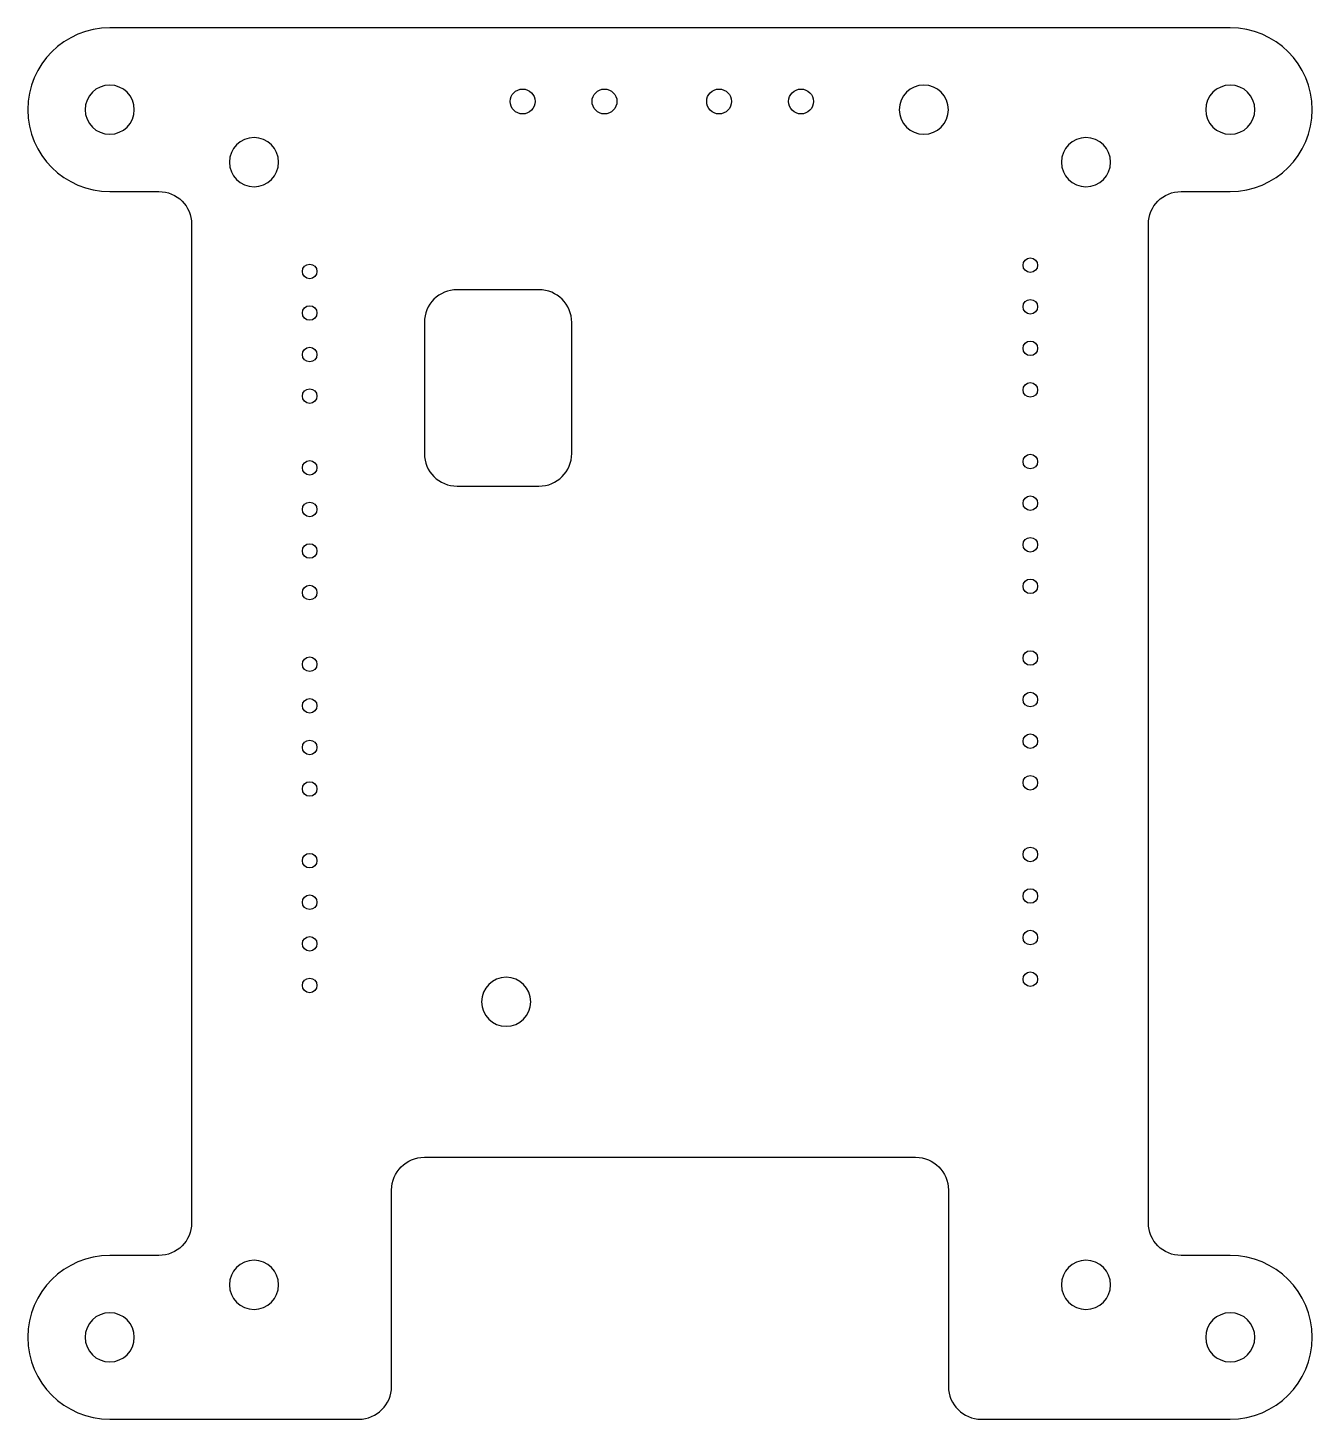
# Model space of a CAD drawing. Extents: x 10.8 to 89.2, y 9.5 to 94.5.
import ezdxf

# ---------------------------------------------------------------- set-up
doc = ezdxf.new("R2010")
doc.units = 0
doc.layers.get('0').update_dxf_attribs({"linetype": 'CONTINUOUS'})
doc.layers.add('_BOARD', color=254, linetype='CONTINUOUS')
doc.layers.add('_DRILL', color=251, linetype='CONTINUOUS')

# ---------------------------------------------------------------- blocks, each defined once
blk = doc.blocks.new('_HOLE')
blk.add_circle((0, 0), 0.5)

msp = doc.modelspace()

# ---------------------------------------------------------------- linework, layer by layer
at = {"layer": '_BOARD', "color": 3}
for points in [[(67, 23.5), (67, 11.5), (67, 11.5, 0.414), (69, 9.5), (69, 9.5), (84.21, 9.5), (84.21, 9.5, 1), (84.21, 19.5), (84.21, 19.5), (81.21, 19.5), (81.21, 19.5, -0.414), (79.21, 21.5), (79.21, 21.5), (79.21, 82.5), (79.21, 82.5, -0.414), (81.21, 84.5), (81.21, 84.5), (84.21, 84.5), (84.21, 84.5, 1), (84.21, 94.5), (84.21, 94.5), (15.79, 94.5), (15.79, 94.5, 1), (15.79, 84.5), (15.79, 84.5), (18.79, 84.5), (18.79, 84.5, -0.414), (20.79, 82.5), (20.79, 82.5), (20.79, 21.5), (20.79, 21.5, -0.414), (18.79, 19.5), (18.79, 19.5), (15.79, 19.5), (15.79, 19.5, 1), (15.79, 9.5), (15.79, 9.5), (31, 9.5), (31, 9.5, 0.414), (33, 11.5), (33, 11.5), (33, 23.5), (33, 23.5, -0.414), (35, 25.5), (35, 25.5), (65, 25.5), (65, 25.5, -0.414), (67, 23.5), (67, 23.5)], [(14.29, 89.5, 1), (17.29, 89.5), (17.29, 89.5, 1), (14.29, 89.5), (14.29, 89.5)], [(64, 89.5, 1), (67, 89.5), (67, 89.5, 1), (64, 89.5), (64, 89.5)], [(82.71, 89.5, 1), (85.71, 89.5), (85.71, 89.5, 1), (82.71, 89.5), (82.71, 89.5)], [(23.1, 86.29, 1), (26.1, 86.29), (26.1, 86.29, 1), (23.1, 86.29), (23.1, 86.29)], [(73.9, 86.29, 1), (76.9, 86.29), (76.9, 86.29, 1), (73.9, 86.29), (73.9, 86.29)], [(42, 78.5), (37, 78.5), (37, 78.5, 0.414), (35, 76.5), (35, 76.5), (35, 68.5), (35, 68.5, 0.414), (37, 66.5), (37, 66.5), (42, 66.5), (42, 66.5, 0.414), (44, 68.5), (44, 68.5), (44, 76.5), (44, 76.5, 0.414), (42, 78.5), (42, 78.5)], [(38.5, 35, 1), (41.5, 35), (41.5, 35, 1), (38.5, 35), (38.5, 35)], [(23.1, 17.71, 1), (26.1, 17.71), (26.1, 17.71, 1), (23.1, 17.71), (23.1, 17.71)], [(73.9, 17.71, 1), (76.9, 17.71), (76.9, 17.71, 1), (73.9, 17.71), (73.9, 17.71)], [(14.29, 14.5, 1), (17.29, 14.5), (17.29, 14.5, 1), (14.29, 14.5), (14.29, 14.5)], [(82.71, 14.5, 1), (85.71, 14.5), (85.71, 14.5, 1), (82.71, 14.5), (82.71, 14.5)]]:
    msp.add_lwpolyline(points, format="xyb", close=True, dxfattribs=at)

# ---------------------------------------------------------------- block references
at = {"layer": '_DRILL'}
for p, xscale, yscale in [((41, 90), 1.52, 1.52), ((46, 90), 1.52, 1.52), ((53, 90), 1.52, 1.52), ((58, 90), 1.52, 1.52), ((28, 79.62), 0.89, 0.89), ((72, 80), 0.89, 0.89), ((28, 77.08), 0.89, 0.89), ((72, 77.46), 0.89, 0.89), ((28, 74.54), 0.89, 0.89), ((72, 74.92), 0.89, 0.89), ((28, 72), 0.89, 0.89), ((72, 72.38), 0.89, 0.89), ((28, 67.62), 0.89, 0.89), ((72, 68), 0.89, 0.89), ((28, 65.08), 0.89, 0.89), ((72, 65.46), 0.89, 0.89), ((28, 62.54), 0.89, 0.89), ((72, 62.92), 0.89, 0.89), ((28, 60), 0.89, 0.89), ((72, 60.38), 0.89, 0.89), ((72, 56), 0.89, 0.89), ((28, 55.62), 0.89, 0.89), ((72, 53.46), 0.89, 0.89), ((28, 53.08), 0.89, 0.89), ((72, 50.92), 0.89, 0.89), ((28, 50.54), 0.89, 0.89), ((72, 48.38), 0.89, 0.89), ((28, 48), 0.89, 0.89), ((72, 44), 0.89, 0.89), ((28, 43.62), 0.89, 0.89), ((72, 41.46), 0.89, 0.89), ((28, 41.08), 0.89, 0.89), ((72, 38.92), 0.89, 0.89), ((28, 38.54), 0.89, 0.89), ((72, 36.38), 0.89, 0.89), ((28, 36), 0.89, 0.89)]:
    msp.add_blockref('_HOLE', p, dxfattribs=dict(at, xscale=xscale, yscale=yscale))

doc.saveas('drawing.dxf')
